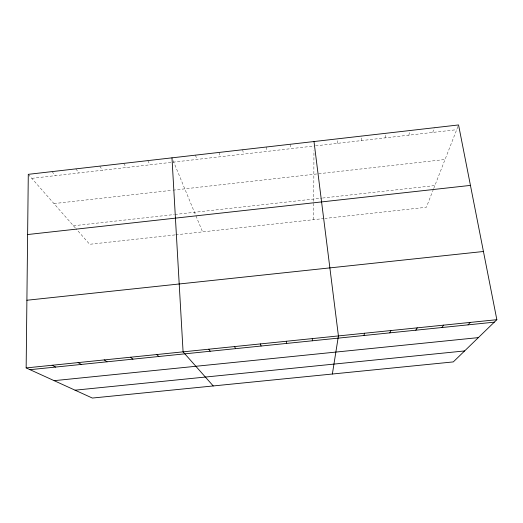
<?xml version="1.0" encoding="UTF-8"?>
<svg xmlns="http://www.w3.org/2000/svg" width="523" height="523" viewBox="0 0 523 523"><rect width="100%" height="100%" fill="white"/><g stroke="black" fill="none" stroke-linecap="round" stroke-linejoin="round"><path stroke-width="0.39" stroke-dasharray="2.62 1.96" d="M313.682 219.667L313.95 150.676M337.583 143.328L337.904 138.798M361.269 140.615L361.89 136.045M385.02 137.895L385.948 133.28M408.842 135.169L410.078 130.515M432.743 132.43L434.28 127.736M433.397 189.306L426.369 207.285L325.045 218.418M433.691 188.561L458.292 125.625M31.805 178.343L313.97 146.028M315.546 145.852L456.71 129.684M53.961 203.591L172.237 190.254M173.021 190.169L445.053 159.495M73.41 225.753L174.166 214.548M174.944 214.463L321.782 198.132M322.586 198.04L434.861 185.56M174.983 234.912L89.681 244.287L76.038 228.747M175.767 234.827L324.234 218.509M28.288 174.336L75.515 228.152M52.058 171.609L55.281 175.656M75.9 168.87L78.829 172.956M99.808 166.131L102.449 170.25M123.794 163.372L126.141 167.537M147.852 160.613L149.905 164.817M173.152 160.672L195.667 215.188M195.968 215.914L202.564 231.879M195.478 155.148L196.936 159.43M219.039 152.441L220.209 156.769M242.665 149.728L243.541 154.095M266.37 147.009L266.952 151.415M290.141 144.283L290.428 148.728"/><path stroke-width="0.78" d="M26.15 367.924L28.288 174.336L458.56 124.945L496.85 319.69L453.297 361.909L92.349 398.055L26.15 367.924L496.85 319.69M332.367 374.017L338.427 335.923L313.99 141.543M363.903 335.511L364.616 333.243M389.812 332.857L390.89 330.549M415.805 330.196L417.249 327.849M441.883 327.529L443.694 325.136M468.046 324.855L470.229 322.416M27.627 234.539L470.445 185.397M26.895 300.248L483.442 251.491M30.007 369.683L494.294 322.168M54.15 380.666L478.355 337.616M75.057 390.184L464.614 350.933M52.091 365.27L55.608 367.061M78.117 362.602L81.287 364.433M104.227 359.922L107.045 361.798M130.423 357.242L132.894 359.151M156.71 354.548L158.829 356.496M213.24 385.948L183.083 351.842L171.982 157.841M208.762 349.214L210.181 351.24M234.526 346.572L235.592 348.645M260.376 343.925L261.095 346.03M286.31 341.264L286.669 343.415M312.329 338.597L312.329 340.787"/></g></svg>
